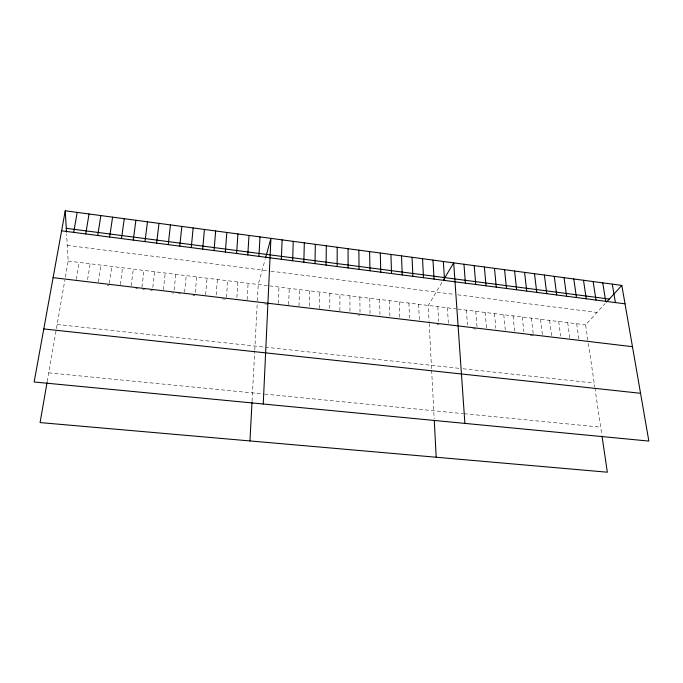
<?xml version="1.0" encoding="UTF-8"?>
<svg xmlns="http://www.w3.org/2000/svg" width="683" height="683" viewBox="0 0 683 683"><rect width="100%" height="100%" fill="white"/><g stroke="black" fill="none" stroke-linecap="round" stroke-linejoin="round"><path stroke-width="0.51" stroke-dasharray="3.42 2.56" d="M339.878 310.799L339.912 294.561M329.744 308.571L329.872 293.323M319.542 308.366L319.781 292.085M309.331 306.129L309.647 290.83M299.017 305.916L299.461 289.575M288.678 304.686L289.225 288.32M278.297 303.44L278.946 287.048M252.061 401.245L254.708 351.156M254.768 350.14L257.26 302.996M257.371 300.947L258.242 284.504L265.055 259.719M247.118 299.717L248.1 283.249M236.89 297.455L237.906 281.994M226.474 297.25L227.67 280.739M216.161 294.979L217.382 279.467M205.634 294.766L207.043 278.194M195.236 292.478L196.661 276.914M184.589 292.256L186.228 275.633M174.105 289.951L175.753 274.344M163.357 289.72L165.218 273.046M152.787 287.398L154.64 271.74M141.919 287.159L144.011 270.434M131.119 285.87L133.33 269.119M120.268 284.572L122.599 267.796M109.365 283.266L111.824 266.464M98.412 281.959L100.99 265.132M87.578 279.595L90.105 263.792M76.334 279.441L79.168 262.443M47.212 381.592L64.868 280.115M65.389 277.11L68.18 261.085L66.601 234.115M441.935 282.54L428.25 305.446L429.078 321.334M587.892 340.296L585.604 324.826L605.121 303.594M48.732 372.841L263.595 393.989M264.594 394.082L463.202 413.633M464.209 413.736L600.699 427.165M57.15 324.476L459.087 368.333M463.014 368.76L594.193 383.078M107.069 285.135L109.067 285.374M135.755 288.542L137.718 288.781M142.636 289.361L144.591 289.592M150.456 290.292L152.411 290.531M171.843 292.836L173.781 293.067M178.605 293.639L180.534 293.869M192.837 295.338L194.945 295.585M222.163 298.821L225.279 299.197M264.611 303.875L267.762 304.251M358.037 314.983L360.052 315.222M436.949 324.374L438.887 324.604M473.003 328.66L476.171 329.035M530.367 335.481L533.457 335.848M68.18 261.085L268.615 285.776M269.648 285.904L455.834 308.844M457.943 309.1L585.604 324.826M67.258 245.393L269.947 271.049M270.912 271.168L453.845 294.322M457.738 294.817L596.985 312.438M588.336 343.361L594.765 386.919M594.902 387.876L601.851 435.011M576.674 323.725L578.877 339.22M567.701 322.624L569.827 338.145M558.694 321.514L560.598 336.019M549.644 320.395L551.608 335.968M540.552 319.277L542.43 334.866M531.425 318.15L533.218 333.774M522.256 317.023L523.852 331.622M513.044 315.887L514.666 331.554M503.789 314.743L505.326 330.435M494.492 313.599L495.849 328.267M485.152 312.455L486.527 328.19M475.778 311.294L477.058 327.063M466.361 310.133L467.471 324.877M447.391 307.802L448.407 323.64M437.837 306.624L438.699 321.428M429.189 323.452L431.588 369.264M431.639 370.254L434.183 418.824M418.611 304.259L419.353 320.173M408.929 303.064L409.535 317.936M399.205 301.869L399.76 317.826M389.438 300.665L389.899 316.647M379.628 299.453L379.961 314.581M369.768 298.24L370.032 314.393M359.864 297.02L360.018 312.191M349.909 295.79L349.978 312.003"/><path stroke-width="1.02" d="M337.137 266.515L337.214 247.255M326.098 265.089L326.303 245.795M315 263.647L315.341 244.326M303.841 262.204L304.319 242.849M292.631 260.752L293.246 241.364M281.353 259.292L282.113 239.87M263.245 404.012L270.929 238.376L265.542 257.943M249.952 440.936L252.001 402.296M258.942 256.381L259.984 236.907M247.801 254.938L248.988 235.43M236.608 253.487L237.932 233.953M225.356 252.036L226.824 232.459M214.052 250.567L215.666 230.965M202.68 249.09L204.439 229.462M191.257 247.613L193.169 227.951M179.774 246.128L181.832 226.432M168.231 244.634L170.443 224.903M156.629 243.122L158.985 223.367M144.967 241.611L147.477 221.821M133.245 240.092L135.917 220.276M121.463 238.572L124.289 218.714M109.613 237.035L112.601 217.151M97.712 235.49L100.853 215.572M85.734 233.936L89.046 213.992M47.042 382.557L40.084 422.581L607.332 472.201L601.996 435.993M73.704 232.382L77.17 212.404M65.244 210.799L34.15 381.985L648.85 441.081L621.829 285.409L65.244 210.799L66.49 232.186M443.395 280.09L453.683 262.87L464.892 423.392M606.513 302.082L621.829 285.409M43.789 328.941L640.552 393.288M53.103 277.639L632.467 346.691M61.607 230.811L625.022 303.824M66.268 228.318L609.287 299.052M612.31 284.137L615.4 302.578M602.748 282.856L605.736 301.323M593.134 281.567L596.028 300.068M583.487 280.269L586.27 298.804M573.78 278.971L576.461 297.532M564.038 277.665L566.608 296.251M554.246 276.35L556.705 294.971M544.402 275.036L546.759 293.681M534.516 273.704L536.761 292.384M524.587 272.372L526.713 291.086M514.606 271.04L516.621 289.78M504.575 269.691L506.479 288.465M494.492 268.342L496.285 287.142M484.367 266.985L486.04 285.81M474.19 265.619L475.744 284.478M463.962 264.244L465.396 283.138M443.352 261.487L444.556 280.44M432.979 260.095L434.055 279.074M434.286 420.865L436.189 457.226M422.546 258.695L423.503 277.708M412.062 257.295L412.899 276.333M401.527 255.877L402.236 274.95M390.941 254.46L391.521 273.567M380.303 253.034L380.755 272.167M369.614 251.6L369.938 270.767M358.865 250.157L359.062 269.358M348.065 248.714L348.125 267.941"/></g></svg>
